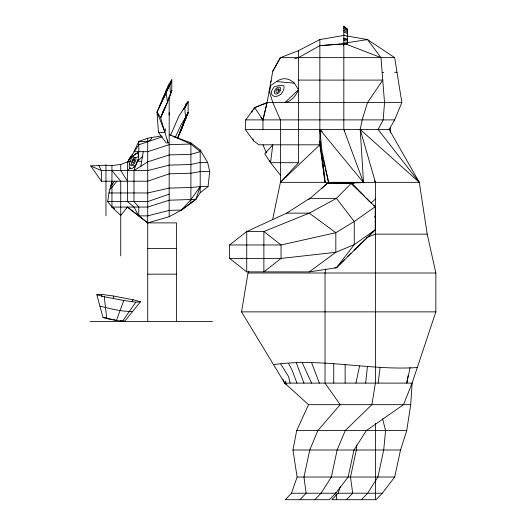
<?xml version="1.0" encoding="UTF-8"?>
<svg xmlns="http://www.w3.org/2000/svg" width="526" height="526" viewBox="0 0 526 526"><rect width="100%" height="100%" fill="white"/><g stroke="black" fill="none" stroke-linecap="round" stroke-linejoin="round"><path stroke-width="0.79" d="M170.667 92.714L171.785 90.551L167.518 102.097L160.68 117.811L168.064 143.151M177.663 138.22L188.117 112.84L188.15 101.663L186.171 103.563L184.698 108.165M320.584 147.957L319.854 144.808L258.93 144.808L253.736 140.968L245.267 129.501L245.747 119.895L254.604 107.626L267.063 102.557L401.851 102.557L394.658 57.63L367.51 39.568L346.982 35.992M340.329 486.682L338.067 493.224L331.84 499.7L376.031 499.7L382.257 493.224L394.704 477.029L400.51 450.006L406.736 430.57L410.721 404.665L412.101 383.112L435.85 311.865L435.85 273.007L427.211 234.142L419.294 182.331L389.161 129.501L394.658 119.895L401.851 102.557M356.786 445.147L356.319 450.006L350.513 477.029L352.69 493.224L346.47 499.7M113.307 298.4L113.537 296.026L101.472 294.35L96.837 294.718L103.011 317.52C110.138 319.236 117.469 321.274 124.826 321.064L140.475 301.799L133.039 299.754L113.537 296.026M365.655 383.112L367.398 366.767M126.207 208.079L127.417 207.066L147.721 222.892L169.181 216.699L181.49 210.065L195.876 199.347L200.202 192.766L208.033 186.599L209.749 171.581L207.625 162.416L200.202 150.041L190.899 142.888L169.181 134.61L190.899 144.052L200.202 151.679L190.899 154.302L169.181 154.927L147.721 161.883L133.979 170.588L133.979 201.583L138.792 207.066L138.792 215.864L147.721 222.892L176.512 222.892L176.512 321.393M343.826 35.439L319.854 39.568L298.492 50.687L298.492 162.698L270.574 162.698L272.79 144.808L264.756 153.75L270.574 162.698L280.404 175.132M137.779 159.556L133.979 170.588M138.285 155.617L138.792 151.679L138.792 141.422L147.721 138.206L161.397 135.918M378.122 383.112L380.114 367.542M162.284 136.799L138.792 144.814L127.647 161.883L127.45 201.583L133.979 207.066L138.792 215.864L127.417 207.066L120.737 215.482L111.946 207.066L107.699 201.583L108.954 192.957L111.946 181.214M140.85 166.236L143.256 151.679M410.721 404.665L308.525 404.665L284.717 383.112L241.539 311.865L248.016 273.007L248.805 271.594M262.98 129.501L262.98 119.895L267.017 102.8L272.79 71.201L280.404 57.63L298.492 50.687M325.758 269.042L325.022 273.007L325.022 383.112L340.19 404.665L317.849 430.57L309.761 450.006L303.956 477.029L306.132 493.224L299.905 499.7M408.169 375.485L406.749 383.112L410.122 367.542M283.08 379.502L284.717 383.112L412.101 383.112L403.521 404.665L366.398 430.57L353.952 450.006L348.146 477.029L335.7 493.224L329.473 499.7L285.283 499.7L291.503 493.224L297.105 477.029L292.956 450.006L296.69 430.57L308.525 404.665M272.599 219.796L280.404 182.331L280.404 119.895L272.79 102.557L269.194 90.886M355.918 383.112L359.56 366.011M260.745 117.581L262.98 119.895L267.063 102.557L265.032 103.97M158.451 132.401L164.927 132.401L157.044 112.045L171.259 82.089L171.805 79.814L168.366 85.245L157.044 112.045L158.451 132.401L166.387 143.184M251.888 112.216L252.401 110.684M138.7 215.864L147.721 215.864L169.181 210.393L181.49 210.065L195.876 199.347L200.202 186.599L208.033 186.599M140.475 301.799L135.839 302.167L123.774 300.484L116.476 320.406L113.504 319.591M162.541 112.952L160.68 117.811L157.044 112.045M163.599 110.171L162.804 112.255L167.518 102.097L166.144 93.214L159.878 105.345M177.558 138.272L185.533 117.443L188.13 112.4L184.468 120.224M183.581 109.776L184.711 107.1L188.15 101.663L186.677 104.516M253.677 109.789L254.604 107.626L266.334 103.063M170.483 135.484L178.925 116.101L184.711 107.1L185.533 117.443L180.99 124.945L175.612 136.661L174.185 137.062M129.311 159.628L129.975 158.135L138.792 151.679M161.738 115.03L165.769 106.259M178.09 136.885L182.121 128.114M170.089 94.614L171.765 90.985L171.805 79.814L165.532 91.945M167.991 100.104L170.371 94.969L169.944 84.633M183.403 122.999L188.117 112.84M181.279 128.554L186.717 116.818M179.149 134.11L183.863 123.945M170.786 92.681L171.785 90.551M162.705 98.645L171.259 82.089M185.205 107.376L185.941 105.95M127.647 162.619L129.975 158.135M272.79 71.201L280.404 57.63L394.658 57.63M286.742 384.519L284.717 383.112L285.901 381.021M374.611 217.1L375.4 215.719M131.848 301.786L133.039 299.754M110.598 186.5L114.563 181.214M135.839 302.167L122.512 321.248L120.283 320.63M308.683 199.65L326.929 183.594L332.215 182.91L363.407 182.489M346.982 42.77L367.51 39.568L380.988 57.63L384.519 102.557L383.198 119.895L378.109 129.501L419.294 182.331L375.4 182.331L351.651 182.91L336.423 198.361L309.676 198.361L286.736 213.129L246.74 231.519L229.599 244.971L229.599 258.424L246.74 271.87L309.262 271.889L336.423 267.773L354.248 244.636L375.202 229.869L375.202 206.731L351.066 183.594L326.929 183.594L321.629 188.676M116.917 181.214L111.946 187.374L109.914 189.189M279.089 90.275L278.944 90.439A0.881 0.519 -50.8 0 1 277.984 90.255A0.881 0.519 -50.8 0 1 279.076 89.223L279.043 90.459A2.104 1.243 -50.8 0 1 276.512 92.372A2.104 1.243 -50.8 0 1 276.577 89.808A2.104 1.243 -50.8 0 1 279.076 89.223M354.024 183.377L351.651 182.91L332.215 182.91L325.022 182.331L280.404 182.331L298.492 162.698M314.844 499.7L321.07 493.224L331.341 477.029L337.146 450.006L345.24 430.57L371.856 404.665L375.4 383.112L375.4 182.331L360.205 129.501L362.164 119.895L367.51 102.557L382.75 80.09L298.492 80.09M361.408 499.7L367.628 493.224L377.898 477.029L383.704 450.006L385.571 430.57L382.612 418.795M334.799 267.773L336.423 267.773L344.306 259.824M347.686 256.412L351.066 253.006M336.423 267.773L375.202 229.869L368.726 236.075M354.005 250.185L367.549 237.206M280.404 182.331L319.854 144.808L319.854 39.568M127.608 170.588L130.54 167.807M371.08 203.108L375.4 199.025M298.492 89.775L284.928 102.557A22.513 15.32 -79.1 0 0 298.492 89.775L294.402 83.193A31.823 19.278 88.9 0 0 276.597 81.556L270.903 85.416L269.68 90.479L269.707 92.556M142.947 156.13L137.575 161.134L141.481 161.423M309.262 271.889L335.818 252.302L354.248 244.636L354.248 221.499L336.423 198.361L309.262 213.129L263.881 231.519L246.74 231.519L246.74 271.87M266.366 103.241L267.017 102.8M134.222 159.122L133.768 160.292L134.373 159.122M181.621 209.979L190.899 199.591L200.202 186.599L190.899 187.48L169.181 188.104L147.721 192.957L108.954 192.957M343.826 43.842L319.854 45.631L298.492 57.63L294.586 58.84M366.49 237.653L375.4 234.142L427.211 234.142M209.749 171.581L200.202 171.581L190.899 173.212L169.181 173.836L147.721 181.214L101.406 181.214L90.728 165.953L105.963 165.138L111.946 165.552L120.737 164.48L127.647 161.883L130.704 161.653M169.181 194.16L147.721 201.583L107.699 201.583M134.308 159.102L134.025 159.24A1.986 0.822 -64.2 0 0 132.44 162.041A1.986 0.822 -64.2 0 0 133.906 162.041A1.986 0.822 -64.2 0 0 134.485 159.24L134.275 159.174M343.826 44.23L347.423 43.816L347.423 28.996L343.826 26.3L343.826 129.501L363.525 182.621L328.618 182.621L325.331 168.438M273.533 364.649C321.504 357.575 369.213 370.705 417.296 367.542M343.826 43.566L344.458 43.513L343.826 43.263L343.471 45.782L343.826 43.849L319.854 45.631M132.651 311.431C121.611 311.747 110.611 308.696 99.927 306.119M343.826 43.066L347.423 42.856M195.876 199.347L169.181 200.215L147.721 207.066L111.946 207.066L111.946 165.552M190.899 144.052L169.181 144.676L147.721 151.679L133.979 151.679L138.792 141.422L147.721 141.422A8.291 3.064 -10.7 0 0 151.271 137.615A8.547 3.169 -9.5 0 1 151.442 138.213M382.159 72.568L383.724 72.535M394.658 72.299L396.998 72.253M245.747 119.895L394.658 119.895M245.267 129.501L389.161 129.501M207.625 162.416L200.202 162.416L190.899 164.506L169.181 165.131L147.721 170.588L101.406 170.588L90.728 165.953M328.27 182.331L364.025 182.331M286.736 213.129L309.262 213.129L335.818 232.716L335.818 252.302L281.022 258.424L229.599 258.424M229.599 244.971L281.022 244.971L335.818 232.716L354.248 221.499L375.202 206.731L373.434 205.179M147.721 248.528L176.512 248.528M248.016 273.007L435.85 273.007M147.721 274.164L176.512 274.164M241.539 311.865L435.85 311.865M90.15 321.393L212.491 321.393M296.69 430.57L406.736 430.57M292.956 450.006L400.51 450.006M297.105 477.029L394.704 477.029M291.503 493.224L335.7 493.224M338.067 493.224L382.257 493.224M343.826 40.673L347.423 40.877M276.597 81.556L294.402 83.193M343.826 39.154L347.423 39.621M103.011 317.52L106.785 318.046M112.005 319.282L106.725 318.546L104.273 296.763L96.837 294.718M343.826 38.339L347.423 38.95M104.273 296.763L123.774 300.484M343.826 35.104L347.423 36.274M286.105 383.973L284.717 383.112L286.269 383.645M345.22 43.803L380.988 57.63M284.717 383.112L286.243 383.704M343.826 31.876L347.423 33.605M343.826 30.337L347.423 32.336M111.946 207.066L114.648 208.776M343.826 28.621L347.423 30.916M345.621 28.378L347.423 29.66M343.826 26.905L347.423 29.502M343.826 26.727L347.423 29.43M419.294 182.331L360.205 129.501L363.525 182.621L319.854 129.501L325.022 182.331L319.854 144.808M322.221 131.75L319.854 129.501L320.196 131.862M351.651 182.91L364.419 196.185M366.083 197.914L370.528 202.536M111.946 170.588L120.737 181.214L120.737 255.906M254.604 107.626L262.98 119.895M127.548 181.214L120.737 170.588L120.737 164.48M280.733 364.031L288.491 376.452L290.174 383.112M343.826 129.501L344.668 130.915M374.558 180.918L375.4 182.331M288.504 363.354L292.075 370.12L296.966 383.112M98.737 165.342L101.406 170.588L101.406 181.214M302.233 362.684L311.583 383.112M262.98 144.808L266.465 153.007M269.628 160.463L270.574 162.698M252.822 138.818L253.736 140.968M311.583 362.684L319.381 383.112M296.276 362.684L303.969 383.112M167.268 139.85L168.123 143.026M324.404 179.971L324.812 181.542M323.51 160.561L323.871 162.139M324.24 163.718L324.969 166.867M320.531 144.17L319.854 140.968L325.022 182.331L324.923 180.707M322.55 153.783L328.618 182.621M101.472 294.35L101.86 296.651M335.936 492.362L336.673 499.7M324.68 176.651L324.825 179.083M186.171 103.563L186.263 105.752M169.116 112.682L169.181 115.102M390.47 127.371L390.47 132.473M375.4 423.345L375.4 499.7M345.135 364.623L345.135 383.112M333.74 363.525L333.74 383.112M200.202 150.041L200.202 192.766M190.899 142.888L190.899 203.121M169.181 96.409L169.181 216.699M165.565 128.778L165.565 131.138M147.721 138.206L147.721 321.393M105.963 165.138L105.963 215.805M270.798 82.109A22.657 17.739 -90 0 1 271.206 80.859M135.208 165.723A35.216 14.596 -64.2 0 1 129.383 164.119M138.732 156.432A19.975 8.278 -64.2 0 1 132.749 156.544M128.278 161.074A7.818 3.432 -62.2 0 1 132.467 154.637M131.658 156.117A49.293 21.625 -62.2 0 1 131.237 155.893M281.022 258.424L263.881 271.87L263.881 231.519L281.022 244.971L281.022 258.424M277.636 93.641A4.09 2.42 -50.8 0 0 280.253 87.546A4.09 2.42 -50.8 0 0 274.736 90.597A4.09 2.42 -50.8 0 0 277.636 93.641M280.825 94.325A8.337 4.925 -50.8 0 0 283.816 85.646A30.738 18.173 -50.8 0 0 274.256 86.862A8.337 4.925 -50.8 0 0 271.252 92.287A10.04 5.937 -50.8 0 0 280.825 94.325M133.952 163.757A3.978 1.65 -64.2 0 0 135.498 157.649A3.978 1.65 -64.2 0 0 131.579 162.12A3.978 1.65 -64.2 0 0 133.952 163.757M133.979 167.143A8.304 3.445 -64.2 0 0 138.101 154.059A8.304 3.445 -64.2 0 0 129.856 162.199A8.304 3.445 -64.2 0 0 133.979 167.143"/></g></svg>
